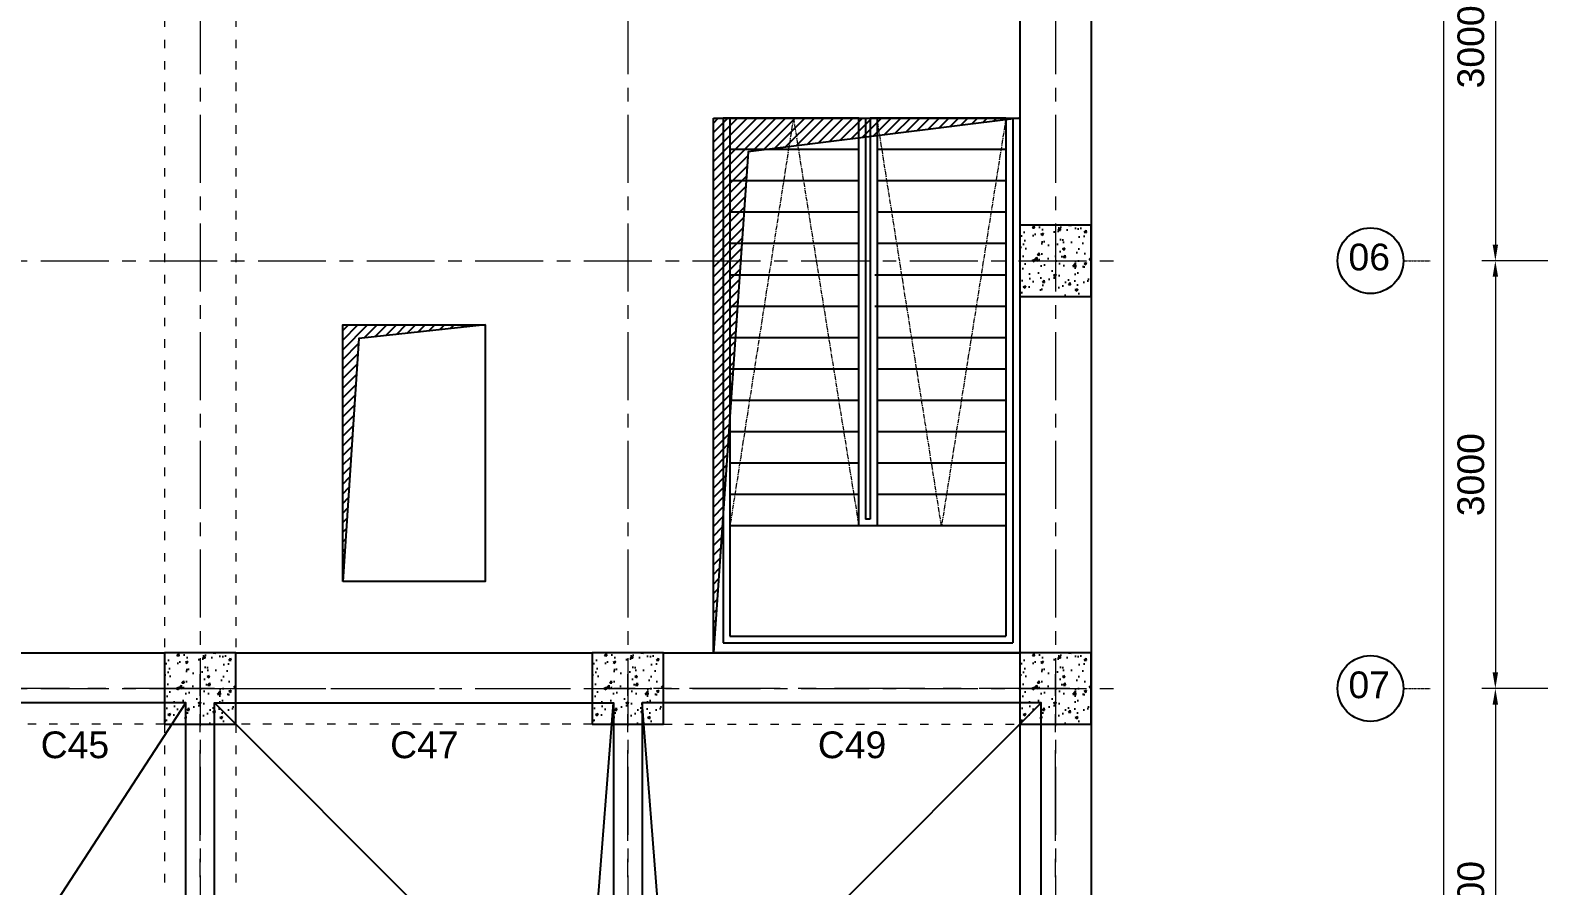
# Model space of a CAD drawing. Header units: millimetres. Extents: x 3220 to 226993, y 817 to 176024.
# Drawn here: x 14610 to 25300, y 111444 to 117440 of the extents above; entities that cross this region are included whole.
import ezdxf

# ---------------------------------------------------------------- set-up
doc = ezdxf.new("R2010")
doc.units = ezdxf.units.MM
for name, pattern in [('ACAD_ISO03W100', [30, 12, -18]), ('AXES', [50.8, 31.75, -6.35, 6.35, -6.35]), ('CENTER', [10.16, 6.35, -1.27, 1.27, -1.27])]:
    doc.linetypes.add(name, pattern=pattern)
doc.layers.add('Axe', color=1, linetype='AXES', lineweight=9)
doc.layers.add('Cache', color=3, linetype='ACAD_ISO03W100', lineweight=13)
doc.styles.add('ARIAL_BOLD', font='arial.ttf')
doc.dimstyles.new('ECHE 75', dxfattribs={"dimscale": 75, "dimtxt": 2.5, "dimasz": 1.5, "dimexe": 1.25, "dimexo": 0.625, "dimgap": 1, "dimtad": 1, "dimdec": 0, "dimtxsty": 'ARIAL_BOLD', "dimcen": 2.5, "dimclrd": 4, "dimclre": 4, "dimclrt": 6, "dimadec": 0, "dimazin": 0, "dimtfac": 1, "dimtdec": 0, "dimtmove": 0, "dimatfit": 3, "dimfxl": 1, "dimlwd": 13, "dimlwe": 13, "dimarcsym": 0})

# ---------------------------------------------------------------- blocks, each defined once
blk = doc.blocks.new("SYST7ME D'AXE")
at = {"layer": 'Axe', "ltscale": 15}
for p, q in [((9000, 18500), (9000, -6500)), ((12000, 18500), (12000, -6500)), ((15000, 18500), (15000, -6500)), ((-500, 3000), (15500, 3000)), ((-500, 0), (15500, 0))]:
    blk.add_line(p, q, dxfattribs=at)
blk = doc.blocks.new('Level +4.00 m')
h = blk.add_hatch()
h.set_pattern_fill('ANSI31', color=256, scale=15)
h.paths.add_polyline_path([(14742, -14000), (12600, -14000), (12600, -15000), (12792, -15000), (12845, -14236)])
h.paths.add_polyline_path([(12792, -15000), (12600, -15000), (12600, -17750)])
h = blk.add_hatch()
h.set_pattern_fill('AR-CONC', color=256)
h.set_pattern_definition([(50, (-163579.41, -104209.63), (182.18467, -15.93909), [19.05, -209.55]), (355, (-163579.4, -104209.63), (-35.24342, 191.05685), [15.24, -167.64058]), (100.45144, (-163564.23, -104210.96), (146.94125, 175.11775), [16.19001, -178.09024]), (46.1842, (-163579.4, -104158.83), (271.07904, -42.04233), [28.575, -314.325]), (96.63556, (-163556.82, -104162.33), (237.40413, 247.42612), [24.28502, -267.1356]), (351.18415, (-163579.4, -104158.83), (237.40413, 247.42612), [22.85997, -251.45973]), (21, (-163554.01, -104171.53), (151.61439, -102.2652), [19.05, -209.55]), (326, (-163554, -104171.53), (61.80203, 184.18797), [15.24, -167.64]), (71.45144, (-163541.37, -104180.05), (213.41642, 81.92277), [16.19001, -178.08994]), (37.5, (-163579.41, -104209.63), (3.088603, 84.555039), [0, -165.608, 0, -170.18, 0, -168.275]), (7.5, (-163579.41, -104209.63), (66.819663, 100.180575), [0, -97.028, 0, -161.798, 0, -64.135]), (327.5, (-163636.05, -104209.63), (135.590595, -5.728744), [0, -63.5, 0, -198.12, 0, -262.89]), (317.5, (-163661.45, -104209.63), (148.12918, 25.42649), [0, -82.55, 0, -131.572, 0, -186.69])])
h.paths.add_polyline_path([(15000, -14750), (14750, -14750), (14750, -15000), (15000, -15000)])
h.paths.add_polyline_path([(15250, -14750), (15000, -14750), (15000, -15000), (15250, -15000)])
h.paths.add_polyline_path([(15250, -15000), (15000, -15000), (15000, -15250), (15250, -15250)])
h.paths.add_polyline_path([(15000, -15000), (14750, -15000), (14750, -15250), (15000, -15250)])
h = blk.add_hatch()
h.set_pattern_fill('ANSI31', color=256, scale=15)
h.paths.add_polyline_path([(11000, -15450), (10000, -15450), (10000, -17250), (10113, -15545)])
h = blk.add_hatch()
h.set_pattern_fill('AR-CONC', color=256)
h.set_pattern_definition([(50, (-169579.41, -107209.63), (182.18467, -15.93909), [19.05, -209.55]), (355, (-169579.4, -107209.63), (-35.24342, 191.05685), [15.24, -167.64058]), (100.45144, (-169564.23, -107210.96), (146.94125, 175.11775), [16.19001, -178.09024]), (46.1842, (-169579.4, -107158.83), (271.07904, -42.04233), [28.575, -314.325]), (96.63556, (-169556.82, -107162.33), (237.40413, 247.42612), [24.28502, -267.1356]), (351.18415, (-169579.4, -107158.83), (237.40413, 247.42612), [22.85997, -251.45973]), (21, (-169554.01, -107171.53), (151.61439, -102.2652), [19.05, -209.55]), (326, (-169554, -107171.53), (61.80203, 184.18797), [15.24, -167.64]), (71.45144, (-169541.37, -107180.05), (213.41642, 81.92277), [16.19001, -178.08994]), (37.5, (-169579.41, -107209.63), (3.088603, 84.555039), [0, -165.608, 0, -170.18, 0, -168.275]), (7.5, (-169579.41, -107209.63), (66.819663, 100.180575), [0, -97.028, 0, -161.798, 0, -64.135]), (327.5, (-169636.05, -107209.63), (135.590595, -5.728744), [0, -63.5, 0, -198.12, 0, -262.89]), (317.5, (-169661.45, -107209.63), (148.12918, 25.42649), [0, -82.55, 0, -131.572, 0, -186.69])])
h.paths.add_polyline_path([(9000, -17750), (8750, -17750), (8750, -18000), (9000, -18000)])
h.paths.add_polyline_path([(9250, -17750), (9000, -17750), (9000, -18000), (9250, -18000)])
h.paths.add_polyline_path([(9250, -18000), (9000, -18000), (9000, -18250), (9250, -18250)])
h.paths.add_polyline_path([(9000, -18000), (8750, -18000), (8750, -18250), (9000, -18250)])
h = blk.add_hatch()
h.set_pattern_fill('AR-CONC', color=256)
h.set_pattern_definition([(50, (-166579.41, -107209.63), (182.18467, -15.93909), [19.05, -209.55]), (355, (-166579.4, -107209.63), (-35.24342, 191.05685), [15.24, -167.64058]), (100.45144, (-166564.23, -107210.96), (146.94125, 175.11775), [16.19001, -178.09024]), (46.1842, (-166579.4, -107158.83), (271.07904, -42.04233), [28.575, -314.325]), (96.63556, (-166556.82, -107162.33), (237.40413, 247.42612), [24.28502, -267.1356]), (351.18415, (-166579.4, -107158.83), (237.40413, 247.42612), [22.85997, -251.45973]), (21, (-166554.01, -107171.53), (151.61439, -102.2652), [19.05, -209.55]), (326, (-166554, -107171.53), (61.80203, 184.18797), [15.24, -167.64]), (71.45144, (-166541.37, -107180.05), (213.41642, 81.92277), [16.19001, -178.08994]), (37.5, (-166579.41, -107209.63), (3.088603, 84.555039), [0, -165.608, 0, -170.18, 0, -168.275]), (7.5, (-166579.41, -107209.63), (66.819663, 100.180575), [0, -97.028, 0, -161.798, 0, -64.135]), (327.5, (-166636.05, -107209.63), (135.590595, -5.728744), [0, -63.5, 0, -198.12, 0, -262.89]), (317.5, (-166661.45, -107209.63), (148.12918, 25.42649), [0, -82.55, 0, -131.572, 0, -186.69])])
h.paths.add_polyline_path([(12000, -17750), (11750, -17750), (11750, -18000), (12000, -18000)])
h.paths.add_polyline_path([(12250, -17750), (12000, -17750), (12000, -18000), (12250, -18000)])
h.paths.add_polyline_path([(12250, -18000), (12000, -18000), (12000, -18250), (12250, -18250)])
h.paths.add_polyline_path([(12000, -18000), (11750, -18000), (11750, -18250), (12000, -18250)])
h = blk.add_hatch()
h.set_pattern_fill('AR-CONC', color=256)
h.set_pattern_definition([(50, (-163579.41, -107209.63), (182.18467, -15.93909), [19.05, -209.55]), (355, (-163579.4, -107209.63), (-35.24342, 191.05685), [15.24, -167.64058]), (100.45144, (-163564.23, -107210.96), (146.94125, 175.11775), [16.19001, -178.09024]), (46.1842, (-163579.4, -107158.83), (271.07904, -42.04233), [28.575, -314.325]), (96.63556, (-163556.82, -107162.33), (237.40413, 247.42612), [24.28502, -267.1356]), (351.18415, (-163579.4, -107158.83), (237.40413, 247.42612), [22.85997, -251.45973]), (21, (-163554.01, -107171.53), (151.61439, -102.2652), [19.05, -209.55]), (326, (-163554, -107171.53), (61.80203, 184.18797), [15.24, -167.64]), (71.45144, (-163541.37, -107180.05), (213.41642, 81.92277), [16.19001, -178.08994]), (37.5, (-163579.41, -107209.63), (3.088603, 84.555039), [0, -165.608, 0, -170.18, 0, -168.275]), (7.5, (-163579.41, -107209.63), (66.819663, 100.180575), [0, -97.028, 0, -161.798, 0, -64.135]), (327.5, (-163636.05, -107209.63), (135.590595, -5.728744), [0, -63.5, 0, -198.12, 0, -262.89]), (317.5, (-163661.45, -107209.63), (148.12918, 25.42649), [0, -82.55, 0, -131.572, 0, -186.69])])
h.paths.add_polyline_path([(15000, -17750), (14750, -17750), (14750, -18000), (15000, -18000)])
h.paths.add_polyline_path([(15250, -17750), (15000, -17750), (15000, -18000), (15250, -18000)])
h.paths.add_polyline_path([(15250, -18000), (15000, -18000), (15000, -18250), (15250, -18250)])
h.paths.add_polyline_path([(15000, -18000), (14750, -18000), (14750, -18250), (15000, -18250)])
for p, q in [((6250, -17750), (8750, -17750)), ((9250, -17750), (11750, -17750)), ((12250, -17750), (14750, -17750))]:
    blk.add_line(p, q)
for points in [[(250, -24250), (-250, -24250), (-250, 250), (15250, 250), (15250, -24250), (14750, -24250)], [(250, -23750), (250, -250), (14750, -250), (14750, -23750)], [(14742, -14000), (12845, -14236), (12600, -17750)], [(11000, -15450), (10113, -15545), (10000, -17250)]]:
    blk.add_lwpolyline(points)
for points in [[(12600, -14000), (14750, -14000), (14750, -17750), (12600, -17750)], [(14750, -15250), (15250, -15250), (15250, -14750), (14750, -14750)], [(10000, -17250), (10000, -15450), (11000, -15450), (11000, -17250)], [(8750, -18250), (9250, -18250), (9250, -17750), (8750, -17750)], [(11750, -18250), (12250, -18250), (12250, -17750), (11750, -17750)], [(14750, -18250), (15250, -18250), (15250, -17750), (14750, -17750)]]:
    blk.add_lwpolyline(points, close=True)
at = {"layer": 'Cache', "ltscale": 5}
for p, q in [((8750, -12250), (8750, -17750)), ((9250, -12250), (9250, -17750)), ((8750, -18250), (6250, -18250)), ((8750, -18250), (8750, -23750)), ((11750, -18250), (9250, -18250)), ((9250, -18250), (9250, -23750)), ((12250, -18250), (14750, -18250))]:
    blk.add_line(p, q, dxfattribs=at)
blk.add_blockref("SYST7ME D'AXE", (0, -18000))
blk = doc.blocks.new('*D461')
at = {"color": 4, "lineweight": 13, "transparency": 16777216}
for p, q in [((25253, 118825), (24791, 118825)), ((24885, 118713), (24885, 115938)), ((25253, 115825), (24791, 115825))]:
    blk.add_line(p, q, dxfattribs=at)
at = {"color": 4, "transparency": 16777216}
for points in [[(24866, 118713), (24904, 118713), (24885, 118825)], [(24866, 115938), (24904, 115938), (24885, 115825)]]:
    blk.add_solid(points, dxfattribs=at)
at = {"layer": 'Defpoints', "color": 0, "transparency": 16777216}
for p in [(25300, 118825), (24885, 115825), (25300, 115825)]:
    blk.add_point(p, dxfattribs=at)
at = {"color": 6, "transparency": 16777216, "insert": (24714, 117325), "char_height": 187.5, "attachment_point": 5, "rotation": 90, "style": 'ARIAL_BOLD'}
blk.add_mtext('3000', dxfattribs=at)
blk = doc.blocks.new('*D462')
at = {"color": 4, "lineweight": 13, "transparency": 16777216}
for p, q in [((25253, 115825), (24791, 115825)), ((24885, 115713), (24885, 112938)), ((25253, 112825), (24791, 112825))]:
    blk.add_line(p, q, dxfattribs=at)
at = {"color": 4, "transparency": 16777216}
for points in [[(24866, 115713), (24904, 115713), (24885, 115825)], [(24866, 112938), (24904, 112938), (24885, 112825)]]:
    blk.add_solid(points, dxfattribs=at)
at = {"layer": 'Defpoints', "color": 0, "transparency": 16777216}
for p in [(25300, 115825), (24885, 112825), (25300, 112825)]:
    blk.add_point(p, dxfattribs=at)
at = {"color": 6, "transparency": 16777216, "insert": (24714, 114325), "char_height": 187.5, "attachment_point": 5, "rotation": 90, "style": 'ARIAL_BOLD'}
blk.add_mtext('3000', dxfattribs=at)
blk = doc.blocks.new('*D464')
at = {"color": 4, "lineweight": 13, "transparency": 16777216}
for p, q in [((24557, 130825), (24427, 130825)), ((24521, 130713), (24521, 106938)), ((24744, 106825), (24427, 106825))]:
    blk.add_line(p, q, dxfattribs=at)
at = {"color": 4, "transparency": 16777216}
for points in [[(24502, 130713), (24540, 130713), (24521, 130825)], [(24502, 106938), (24540, 106938), (24521, 106825)]]:
    blk.add_solid(points, dxfattribs=at)
at = {"layer": 'Defpoints', "color": 0, "transparency": 16777216}
for p in [(24604, 130825), (24521, 106825), (24791, 106825)]:
    blk.add_point(p, dxfattribs=at)
at = {"color": 6, "transparency": 16777216, "insert": (24350, 118825), "char_height": 187.5, "attachment_point": 5, "rotation": 90, "style": 'ARIAL_BOLD'}
blk.add_mtext('24000', dxfattribs=at)
blk = doc.blocks.new('*D465')
at = {"color": 4, "lineweight": 13, "transparency": 16777216}
for p, q in [((25253, 112825), (24791, 112825)), ((24885, 112713), (24885, 109938)), ((25253, 109825), (24791, 109825))]:
    blk.add_line(p, q, dxfattribs=at)
at = {"color": 4, "transparency": 16777216}
for points in [[(24866, 112713), (24904, 112713), (24885, 112825)], [(24866, 109938), (24904, 109938), (24885, 109825)]]:
    blk.add_solid(points, dxfattribs=at)
at = {"layer": 'Defpoints', "color": 0, "transparency": 16777216}
for p in [(25300, 112825), (24885, 109825), (25300, 109825)]:
    blk.add_point(p, dxfattribs=at)
at = {"color": 6, "transparency": 16777216, "insert": (24714, 111325), "char_height": 187.5, "attachment_point": 5, "rotation": 90, "style": 'ARIAL_BOLD'}
blk.add_mtext('3000', dxfattribs=at)
blk = doc.blocks.new('escalier 5m T')
at = {"color": 76}
for p, q in [((-3680, -48, 0), (-3680, 0, 0)), ((-3680, 0), (0, 0)), ((0, -2032), (0, 0)), ((-3680, -48), (-48, -48)), ((-48, -1984), (-48, -48)), ((-3680, -952, 0), (-3680, -1000, 0)), ((-3680, -952, 0), (-820, -952)), ((-820, -952, 0), (-820, -1080, 0)), ((-3680, -1000, 0), (-868, -1000)), ((-3680, -1080, 0), (-3680, -1032, 0)), ((-3680, -1032, 0), (-868, -1032)), ((-868, -1000), (-868, -1032)), ((-820, -1080), (-3680, -1080, 0)), ((-3680, -1984, 0), (-3680, -2032, 0)), ((-3680, -1984, 0), (-48, -1984)), ((-3680, -2032, 0), (0, -2032))]:
    blk.add_line(p, q, dxfattribs=at)
at = {"color": 5}
for p, q in [((-3680, -48, 0), (-3680, -952, 0)), ((-3460, -48, 0), (-3460, -952, 0)), ((-3240, -48, 0), (-3240, -952, 0)), ((-3020, -48, 0), (-3020, -952, 0)), ((-2800, -48, 0), (-2800, -952, 0)), ((-2580, -48, 0), (-2580, -967, 0)), ((-2360, -48, 0), (-2360, -967, 0)), ((-2140, -48, 0), (-2140, -952, 0)), ((-1920, -48, 0), (-1920, -952, 0)), ((-1700, -48, 0), (-1700, -952, 0)), ((-1480, -48, 0), (-1480, -952, 0)), ((-1260, -48, 0), (-1260, -952, 0)), ((-1040, -48, 0), (-1040, -952, 0)), ((-820, -48), (-820, -952)), ((-3680, -1080, 0), (-3680, -1984, 0)), ((-3460, -1080, 0), (-3460, -1984, 0)), ((-3240, -1080, 0), (-3240, -1984, 0)), ((-3020, -1080, 0), (-3020, -1984, 0)), ((-2800, -1080, 0), (-2800, -1984, 0)), ((-2580, -1080, 0), (-2580, -1984, 0)), ((-2360, -1080, 0), (-2360, -1984, 0)), ((-2140, -1080, 0), (-2140, -1984, 0)), ((-1920, -1080, 0), (-1920, -1984, 0)), ((-1700, -1080, 0), (-1700, -1984, 0)), ((-1480, -1080, 0), (-1480, -1984, 0)), ((-1260, -1080, 0), (-1260, -1984, 0)), ((-1040, -1080, 0), (-1040, -1984, 0)), ((-820, -1080, 0), (-820, -1984, 0))]:
    blk.add_line(p, q, dxfattribs=at)
at = {"layer": 'Axe', "color": 1}
for p, q in [((-3680, -48), (-820, -500)), ((-820, -500), (-3680, -952)), ((-3680, -1539, 0), (-820, -1080, 0)), ((-3680, -1539, 0), (-820, -1984, 0))]:
    blk.add_line(p, q, dxfattribs=at)
blk = doc.blocks.new('cone produit finie T')
at = {"color": 4}
for p, q in [((275, -2325), (100, -100)), ((675, -2325), (2900, -100)), ((275, -2725), (100, -2900)), ((675, -2725), (2900, -2900))]:
    blk.add_line(p, q, dxfattribs=at)
for points in [[(100, -2900), (2900, -2900), (2900, -100), (100, -100)], [(675, -2725), (275, -2725), (275, -2325), (675, -2325)]]:
    blk.add_lwpolyline(points, close=True, dxfattribs=at)
at = {"layer": 'Axe', "ltscale": 20}
for p, q in [((3100, 0), (-100, 0)), ((0, -3100), (0, 100)), ((3000, -3100), (3000, 100)), ((3100, -3000), (-100, -3000))]:
    blk.add_line(p, q, dxfattribs=at)
blk = doc.blocks.new('cône produit finie 2 T')
at = {"color": 4}
for p, q in [((700, -2325), (100, -100)), ((1450, -2325), (2900, -100)), ((700, -2725), (100, -2900)), ((1450, -2725), (2900, -2900))]:
    blk.add_line(p, q, dxfattribs=at)
for points in [[(100, -2900), (2900, -2900), (2900, -100), (100, -100)], [(1450, -2725), (700, -2725), (700, -2325), (1450, -2325)]]:
    blk.add_lwpolyline(points, close=True, dxfattribs=at)
at = {"layer": 'Axe', "ltscale": 20}
for p, q in [((3100, 0), (-100, 0)), ((0, -3100), (0, 100)), ((3000, -3100), (3000, 100)), ((3100, -3000), (-100, -3000))]:
    blk.add_line(p, q, dxfattribs=at)

msp = doc.modelspace()

# ---------------------------------------------------------------- linework, layer by layer
at = {"color": 1, "linetype": 'CENTER', "lineweight": 9}
for p, q in [((24239.7, 115825.5), (24427.2, 115825.5)), ((24239.7, 112825.5), (24427.2, 112825.5))]:
    msp.add_line(p, q, dxfattribs=at)
at = {"color": 5}
for centre in [(24009.2, 115825.5), (24009.2, 112825.5)]:
    msp.add_circle(centre, 230.5, dxfattribs=at)

# ---------------------------------------------------------------- block references
at = {"color": 2}
msp.add_blockref('Level +4.00 m', (6800, 130825.5), dxfattribs=at)
at = {"rotation": 270}
msp.add_blockref('escalier 5m T', (21500, 113145.2), dxfattribs=at)
for name, p in [('cône produit finie 2 T', (12800, 112825.5)), ('cone produit finie T', (18800, 112825.5))]:
    msp.add_blockref(name, p)
at = {"xscale": -1}
msp.add_blockref('cone produit finie T', (18800, 112825.5), dxfattribs=at)

# ---------------------------------------------------------------- texts
at = {"char_height": 187.5, "attachment_point": 5, "style": 'ARIAL_BOLD'}
for s, insert in [('06', (24000.3, 115850.1)), ('07', (24000.3, 112850.1))]:
    msp.add_mtext(s, dxfattribs=dict(at, insert=insert))
at = {"color": 30, "char_height": 187.5, "width": 453.658, "attachment_point": 5, "style": 'ARIAL_BOLD'}
for s, insert in [('C45', (14921.3, 112429.4)), ('C47', (17372.7, 112429.4)), ('C49', (20372.7, 112429.4))]:
    msp.add_mtext(s, dxfattribs=dict(at, insert=insert))

# ---------------------------------------------------------------- dimensions: what is measured, and where the dimension line sits
for base, p1, p2, picture, middle in [((24520.9, 106825.5), (24603.5, 130825.5), (24791, 106825.5), '*D464', (24350.2, 118825.5)), ((24884.8, 115825.5), (25300, 118825.5), (25300, 115825.5), '*D461', (24714, 117325.5)), ((24884.8, 112825.5), (25300, 115825.5), (25300, 112825.5), '*D462', (24714, 114325.5)), ((24884.8, 109825.5), (25300, 112825.5), (25300, 109825.5), '*D465', (24714, 111325.5))]:
    dim = msp.add_linear_dim(base=base, p1=p1, p2=p2, angle=90, dimstyle='ECHE 75')
    dim.commit()
    dim.dimension.update_dxf_attribs({"geometry": picture, "text_midpoint": middle})

doc.saveas('drawing.dxf')
